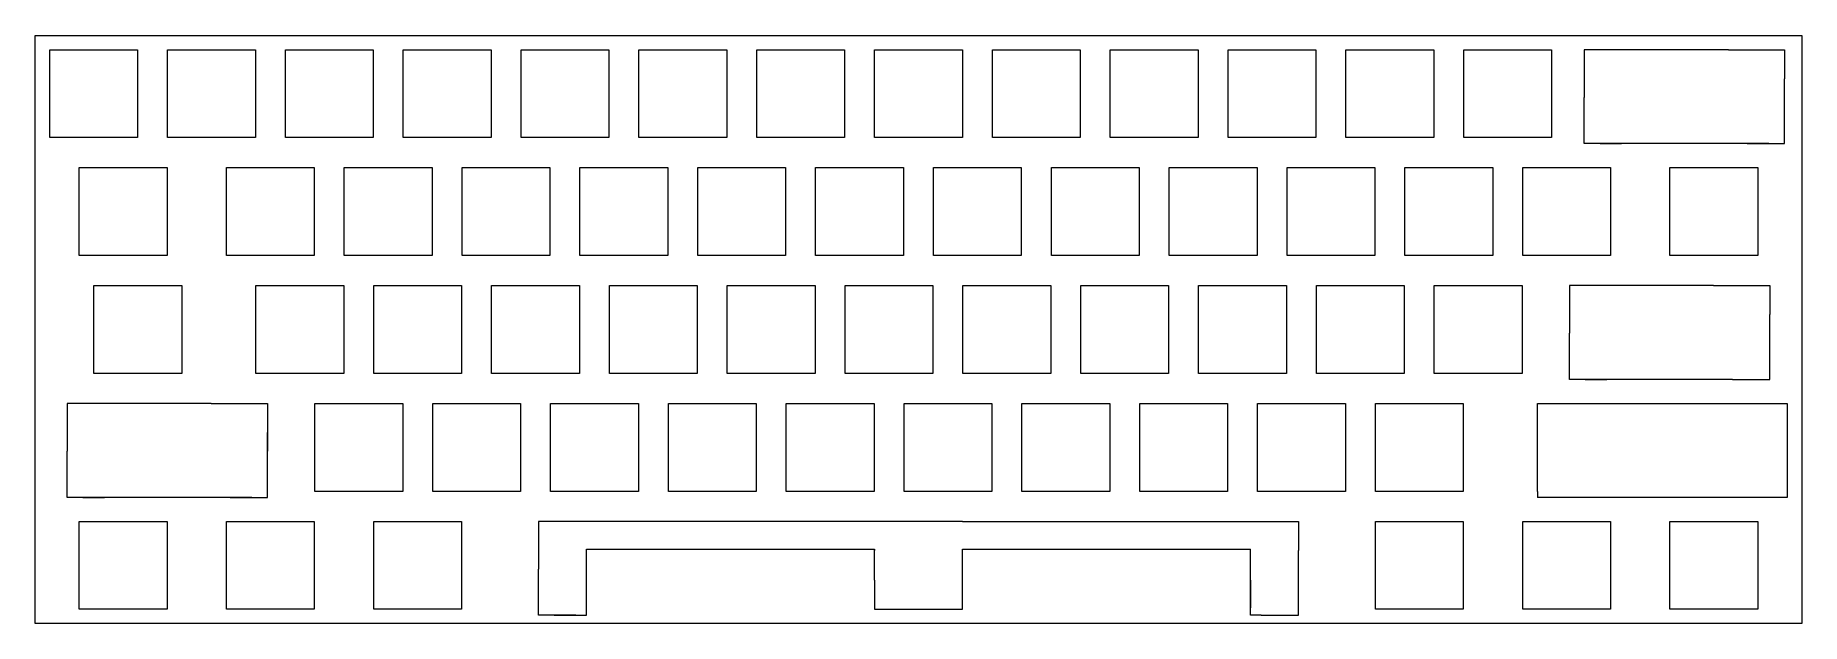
# Model space of a CAD drawing. Header units: millimetres. Extents: x 0 to 286, y 0 to 95.
import ezdxf

# ---------------------------------------------------------------- set-up
doc = ezdxf.new("R2010")
doc.units = ezdxf.units.MM
doc.header["$MEASUREMENT"] = 0
doc.layers.get('0').update_dxf_attribs({"lineweight": 0})

msp = doc.modelspace()

# ---------------------------------------------------------------- linework, layer by layer
at = {"color": 0}
for p, q in [((0.09508, 95.1548), (285.645, 95.1548)), ((0.09508, 0.10473), (0.09508, 95.1548)), ((285.645, 95.1548), (285.645, 0.10473)), ((2.41984, 92.8303), (16.6192, 92.8303)), ((2.41984, 78.631), (2.41984, 92.8303)), ((16.6192, 92.8303), (16.6192, 78.631)), ((21.4698, 92.8303), (35.669, 92.8303)), ((21.4698, 78.631), (21.4698, 92.8303)), ((35.669, 92.8303), (35.669, 78.631)), ((40.5197, 92.8303), (54.719, 92.8303)), ((40.5197, 78.631), (40.5197, 92.8303)), ((54.719, 92.8303), (54.719, 78.631)), ((59.5683, 92.8303), (73.769, 92.8303)), ((59.5683, 78.631), (59.5683, 92.8303)), ((73.769, 92.8303), (73.769, 78.631)), ((78.6197, 92.8303), (92.819, 92.8303)), ((78.6197, 78.631), (78.6197, 92.8303)), ((92.819, 92.8303), (92.819, 78.631)), ((97.6697, 92.8303), (111.869, 92.8303)), ((97.6697, 78.631), (97.6697, 92.8303)), ((111.869, 92.8303), (111.869, 78.631)), ((116.72, 92.8303), (130.919, 92.8303)), ((116.72, 78.631), (116.72, 92.8303)), ((130.919, 92.8303), (130.919, 78.631)), ((135.77, 92.8303), (149.969, 92.8303)), ((135.77, 78.631), (135.77, 92.8303)), ((149.969, 92.8303), (149.969, 78.631)), ((154.82, 92.8303), (169.019, 92.8303)), ((154.82, 78.631), (154.82, 92.8303)), ((169.019, 92.8303), (169.019, 78.631)), ((173.87, 92.8303), (188.069, 92.8303)), ((173.87, 78.631), (173.87, 92.8303)), ((188.069, 92.8303), (188.069, 78.631)), ((192.92, 92.8303), (207.119, 92.8303)), ((192.92, 78.631), (192.92, 92.8303)), ((207.119, 92.8303), (207.119, 78.631)), ((211.97, 92.8303), (226.169, 92.8303)), ((211.97, 78.631), (211.97, 92.8303)), ((226.169, 92.8303), (226.169, 78.631)), ((231.02, 92.8303), (245.219, 92.8303)), ((231.02, 78.631), (231.02, 92.8303)), ((245.219, 92.8303), (245.219, 78.631)), ((273.794, 92.8303), (259.595, 92.8303)), ((250.494, 88.1309), (250.494, 85.1309)), ((282.895, 85.1309), (282.895, 88.1309)), ((16.6192, 78.631), (2.41984, 78.631)), ((35.669, 78.631), (21.4698, 78.631)), ((54.719, 78.631), (40.5197, 78.631)), ((73.769, 78.631), (59.5683, 78.631)), ((92.819, 78.631), (78.6197, 78.631)), ((111.869, 78.631), (97.6697, 78.631)), ((130.919, 78.631), (116.72, 78.631)), ((149.969, 78.631), (135.77, 78.631)), ((169.019, 78.631), (154.82, 78.631)), ((188.069, 78.631), (173.87, 78.631)), ((207.119, 78.631), (192.92, 78.631)), ((226.169, 78.631), (211.97, 78.631)), ((245.219, 78.631), (231.02, 78.631)), ((253.045, 77.6609), (256.544, 77.6609)), ((276.845, 77.6609), (280.344, 77.6609)), ((7.18097, 73.7803), (21.3817, 73.7803)), ((7.18097, 59.581), (7.18097, 73.7803)), ((21.3817, 73.7803), (21.3817, 59.581)), ((30.9948, 73.7803), (45.194, 73.7803)), ((30.9948, 59.581), (30.9948, 73.7803)), ((45.194, 73.7803), (45.194, 59.581)), ((50.0433, 73.7803), (64.244, 73.7803)), ((50.0433, 59.581), (50.0433, 73.7803)), ((64.244, 73.7803), (64.244, 59.581)), ((69.0947, 73.7803), (83.294, 73.7803)), ((69.0947, 59.581), (69.0947, 73.7803)), ((83.294, 73.7803), (83.294, 59.581)), ((88.1447, 73.7803), (102.344, 73.7803)), ((88.1447, 59.581), (88.1447, 73.7803)), ((102.344, 73.7803), (102.344, 59.581)), ((107.195, 73.7803), (121.394, 73.7803)), ((107.195, 59.581), (107.195, 73.7803)), ((121.394, 73.7803), (121.394, 59.581)), ((126.245, 73.7803), (140.444, 73.7803)), ((126.245, 59.581), (126.245, 73.7803)), ((140.444, 73.7803), (140.444, 59.581)), ((145.295, 73.7803), (159.494, 73.7803)), ((145.295, 59.581), (145.295, 73.7803)), ((159.494, 73.7803), (159.494, 59.581)), ((164.345, 73.7803), (178.544, 73.7803)), ((164.345, 59.581), (164.345, 73.7803)), ((178.544, 73.7803), (178.544, 59.581)), ((183.395, 73.7803), (197.594, 73.7803)), ((183.395, 59.581), (183.395, 73.7803)), ((197.594, 73.7803), (197.594, 59.581)), ((202.445, 73.7803), (216.644, 73.7803)), ((202.445, 59.581), (202.445, 73.7803)), ((216.644, 73.7803), (216.644, 59.581)), ((221.495, 73.7803), (235.694, 73.7803)), ((221.495, 59.581), (221.495, 73.7803)), ((235.694, 73.7803), (235.694, 59.581)), ((240.545, 73.7803), (254.744, 73.7803)), ((240.545, 59.581), (240.545, 73.7803)), ((254.744, 73.7803), (254.744, 59.581)), ((264.356, 73.7803), (278.557, 73.7803)), ((264.356, 59.581), (264.356, 73.7803)), ((278.557, 73.7803), (278.557, 59.581)), ((21.3817, 59.581), (7.18097, 59.581)), ((45.194, 59.581), (30.9948, 59.581)), ((64.244, 59.581), (50.0433, 59.581)), ((83.294, 59.581), (69.0947, 59.581)), ((102.344, 59.581), (88.1447, 59.581)), ((121.394, 59.581), (107.195, 59.581)), ((140.444, 59.581), (126.245, 59.581)), ((159.494, 59.581), (145.295, 59.581)), ((178.544, 59.581), (164.345, 59.581)), ((197.594, 59.581), (183.395, 59.581)), ((216.644, 59.581), (202.445, 59.581)), ((235.694, 59.581), (221.495, 59.581)), ((254.744, 59.581), (240.545, 59.581)), ((278.557, 59.581), (264.356, 59.581)), ((9.56222, 54.7303), (23.7629, 54.7303)), ((9.56222, 40.531), (9.56222, 54.7303)), ((23.7629, 54.7303), (23.7629, 40.531)), ((35.7558, 54.7303), (49.9565, 54.7303)), ((35.7558, 40.531), (35.7558, 54.7303)), ((49.9565, 54.7303), (49.9565, 40.531)), ((54.8058, 54.7303), (69.0065, 54.7303)), ((54.8058, 40.531), (54.8058, 54.7303)), ((69.0065, 54.7303), (69.0065, 40.531)), ((73.8558, 54.7303), (88.0565, 54.7303)), ((73.8558, 40.531), (73.8558, 54.7303)), ((88.0565, 54.7303), (88.0565, 40.531)), ((92.9058, 54.7303), (107.107, 54.7303)), ((92.9058, 40.531), (92.9058, 54.7303)), ((107.107, 54.7303), (107.107, 40.531)), ((111.956, 54.7303), (126.157, 54.7303)), ((111.956, 40.531), (111.956, 54.7303)), ((126.157, 54.7303), (126.157, 40.531)), ((131.006, 54.7303), (145.207, 54.7303)), ((131.006, 40.531), (131.006, 54.7303)), ((145.207, 54.7303), (145.207, 40.531)), ((150.056, 54.7303), (164.257, 54.7303)), ((150.056, 40.531), (150.056, 54.7303)), ((164.257, 54.7303), (164.257, 40.531)), ((169.106, 54.7303), (183.307, 54.7303)), ((169.106, 40.531), (169.106, 54.7303)), ((183.307, 54.7303), (183.307, 40.531)), ((188.156, 54.7303), (202.357, 54.7303)), ((188.156, 40.531), (188.156, 54.7303)), ((202.357, 54.7303), (202.357, 40.531)), ((207.206, 54.7303), (221.407, 54.7303)), ((207.206, 40.531), (207.206, 54.7303)), ((221.407, 54.7303), (221.407, 40.531)), ((226.256, 54.7303), (240.457, 54.7303)), ((226.256, 40.531), (226.256, 54.7303)), ((240.457, 54.7303), (240.457, 40.531)), ((271.413, 54.7303), (257.212, 54.7303)), ((248.113, 50.0309), (248.113, 47.0309)), ((280.512, 47.0309), (280.512, 50.0309)), ((23.7629, 40.531), (9.56222, 40.531)), ((49.9565, 40.531), (35.7558, 40.531)), ((69.0065, 40.531), (54.8058, 40.531)), ((88.0565, 40.531), (73.8558, 40.531)), ((107.107, 40.531), (92.9058, 40.531)), ((126.157, 40.531), (111.956, 40.531)), ((145.207, 40.531), (131.006, 40.531)), ((164.257, 40.531), (150.056, 40.531)), ((183.307, 40.531), (169.106, 40.531)), ((202.357, 40.531), (188.156, 40.531)), ((221.407, 40.531), (207.206, 40.531)), ((240.457, 40.531), (226.256, 40.531)), ((250.662, 39.5609), (254.161, 39.5609)), ((274.463, 39.5609), (277.963, 39.5609)), ((28.5254, 35.6817), (14.3261, 35.6817)), ((45.2808, 35.6817), (59.4815, 35.6817)), ((45.2808, 21.4809), (45.2808, 35.6817)), ((59.4815, 35.6817), (59.4815, 21.4809)), ((64.3308, 35.6817), (78.5315, 35.6817)), ((64.3308, 21.4809), (64.3308, 35.6817)), ((78.5315, 35.6817), (78.5315, 21.4809)), ((83.3808, 35.6817), (97.5815, 35.6817)), ((83.3808, 21.4809), (83.3808, 35.6817)), ((97.5815, 35.6817), (97.5815, 21.4809)), ((102.431, 35.6817), (116.632, 35.6817)), ((102.431, 21.4809), (102.431, 35.6817)), ((116.632, 35.6817), (116.632, 21.4809)), ((121.481, 35.6817), (135.682, 35.6817)), ((121.481, 21.4809), (121.481, 35.6817)), ((135.682, 35.6817), (135.682, 21.4809)), ((140.531, 35.6817), (154.732, 35.6817)), ((140.531, 21.4809), (140.531, 35.6817)), ((154.732, 35.6817), (154.732, 21.4809)), ((159.581, 35.6817), (173.782, 35.6817)), ((159.581, 21.4809), (159.581, 35.6817)), ((173.782, 35.6817), (173.782, 21.4809)), ((178.631, 35.6817), (192.832, 35.6817)), ((178.631, 21.4809), (178.631, 35.6817)), ((192.832, 35.6817), (192.832, 21.4809)), ((197.681, 35.6817), (211.882, 35.6817)), ((197.681, 21.4809), (197.681, 35.6817)), ((211.882, 35.6817), (211.882, 21.4809)), ((216.731, 35.6817), (230.932, 35.6817)), ((216.731, 21.4809), (216.731, 35.6817)), ((230.932, 35.6817), (230.932, 21.4809)), ((242.926, 35.6817), (269.12, 35.6817)), ((242.926, 21.4809), (242.926, 35.6817)), ((269.12, 35.6817), (283.319, 35.6817)), ((283.319, 35.6817), (283.319, 21.4809)), ((5.22552, 30.981), (5.22552, 27.9811)), ((37.6259, 27.9811), (37.6259, 30.981)), ((7.7749, 20.5107), (11.2751, 20.5107)), ((31.575, 20.5107), (35.0752, 20.5107)), ((59.4815, 21.4809), (45.2808, 21.4809)), ((78.5315, 21.4809), (64.3308, 21.4809)), ((97.5815, 21.4809), (83.3808, 21.4809)), ((116.632, 21.4809), (102.431, 21.4809)), ((135.682, 21.4809), (121.481, 21.4809)), ((154.732, 21.4809), (140.531, 21.4809)), ((173.782, 21.4809), (159.581, 21.4809)), ((192.832, 21.4809), (178.631, 21.4809)), ((211.882, 21.4809), (197.681, 21.4809)), ((230.932, 21.4809), (216.731, 21.4809)), ((7.18097, 16.6302), (21.3817, 16.6302)), ((7.18097, 2.43086), (7.18097, 16.6302)), ((21.3817, 16.6302), (21.3817, 2.43086)), ((30.9948, 16.6302), (45.194, 16.6302)), ((30.9948, 2.43086), (30.9948, 16.6302)), ((45.194, 16.6302), (45.194, 2.43086)), ((54.8058, 16.6302), (69.0065, 16.6302)), ((54.8058, 2.43086), (54.8058, 16.6302)), ((69.0065, 16.6302), (69.0065, 2.43086)), ((149.969, 16.6302), (135.77, 16.6302)), ((216.731, 16.6302), (230.932, 16.6302)), ((216.731, 2.43086), (216.731, 16.6302)), ((230.932, 16.6302), (230.932, 2.43086)), ((240.545, 16.6302), (254.744, 16.6302)), ((240.545, 2.43086), (240.545, 16.6302)), ((254.744, 16.6302), (254.744, 2.43086)), ((264.356, 16.6302), (278.557, 16.6302)), ((264.356, 2.43086), (264.356, 16.6302)), ((278.557, 16.6302), (278.557, 2.43086)), ((81.4201, 11.9311), (81.4201, 8.93106)), ((135.77, 12.12996), (135.77, 11.9311)), ((149.969, 11.9311), (149.969, 12.12996)), ((204.319, 8.93106), (204.319, 11.9311)), ((89.1949, 2.66099), (89.1949, 7.12996)), ((135.77, 7.12996), (135.77, 2.43086)), ((149.969, 2.43086), (149.969, 7.12996)), ((196.544, 7.12996), (196.544, 2.66099)), ((285.645, 0.10473), (0.09508, 0.10473)), ((21.3817, 2.43086), (7.18097, 2.43086)), ((45.194, 2.43086), (30.9948, 2.43086)), ((69.0065, 2.43086), (54.8058, 2.43086)), ((83.9692, 1.46072), (87.4695, 1.46072)), ((135.77, 2.43086), (149.969, 2.43086)), ((198.269, 1.46072), (201.769, 1.46072)), ((230.932, 2.43086), (216.731, 2.43086)), ((254.744, 2.43086), (240.545, 2.43086)), ((278.557, 2.43086), (264.356, 2.43086))]:
    msp.add_line(p, q, dxfattribs=at)
for p, q in [((259.595, 92.8303), (250.494, 92.8303)), ((250.494, 92.8303), (250.494, 88.1309)), ((273.794, 92.8303), (282.895, 92.8303)), ((282.895, 92.8303), (282.895, 88.1309)), ((250.494, 77.6609), (250.494, 85.1309)), ((282.895, 77.6609), (282.895, 85.1309)), ((251.32, 77.6609), (250.494, 77.6609)), ((280.344, 77.6609), (251.32, 77.6609)), ((280.344, 77.6609), (282.895, 77.6609)), ((257.212, 54.7303), (248.113, 54.7303)), ((248.113, 54.7303), (248.113, 50.0309)), ((271.413, 54.7303), (280.512, 54.7303)), ((280.512, 54.7303), (280.512, 50.0309)), ((248.113, 39.5609), (248.113, 47.0309)), ((280.512, 39.5609), (280.512, 47.0309)), ((274.463, 39.5609), (248.113, 39.5609)), ((277.963, 39.5609), (280.512, 39.5609)), ((14.3261, 35.6817), (5.22552, 35.6817)), ((5.22552, 35.6817), (5.22552, 30.981)), ((28.5254, 35.6817), (37.6259, 35.6817)), ((37.6259, 35.6817), (37.6259, 27.9811)), ((5.22552, 20.5107), (5.22552, 27.9811)), ((37.6259, 20.5107), (37.6259, 27.9811)), ((6.05095, 20.5107), (5.22552, 20.5107)), ((35.0752, 20.5107), (6.05095, 20.5107)), ((35.0752, 20.5107), (36.8004, 20.5107)), ((36.8004, 20.5107), (37.6259, 20.5107)), ((242.926, 21.4809), (242.926, 20.5107)), ((283.319, 20.5107), (242.926, 20.5107)), ((283.319, 21.4809), (283.319, 20.5107)), ((135.77, 16.6302), (81.4201, 16.6302)), ((81.4201, 16.6302), (81.4201, 11.9311)), ((149.969, 16.6302), (204.319, 16.6302)), ((204.319, 16.6302), (204.319, 11.9311)), ((89.1949, 7.12996), (89.1949, 12.12996)), ((89.1949, 12.12996), (135.77, 12.12996)), ((135.77, 11.9311), (135.77, 12.12996)), ((135.77, 7.12996), (135.77, 11.9311)), ((149.969, 11.9311), (149.969, 12.12996)), ((149.969, 12.12996), (196.544, 12.12996)), ((149.969, 7.12996), (149.969, 11.9311)), ((196.544, 7.12996), (196.544, 12.12996)), ((81.4201, 1.46072), (81.4201, 8.93106)), ((204.319, 1.46072), (204.319, 8.93106)), ((89.1949, 1.46072), (89.1949, 7.12996)), ((196.544, 1.46072), (196.544, 7.12996)), ((87.4695, 1.46072), (81.4201, 1.46072)), ((87.4695, 1.46072), (89.1949, 1.46072)), ((198.269, 1.46072), (196.544, 1.46072)), ((201.769, 1.46072), (204.319, 1.46072))]:
    msp.add_line(p, q)

doc.saveas('drawing.dxf')
